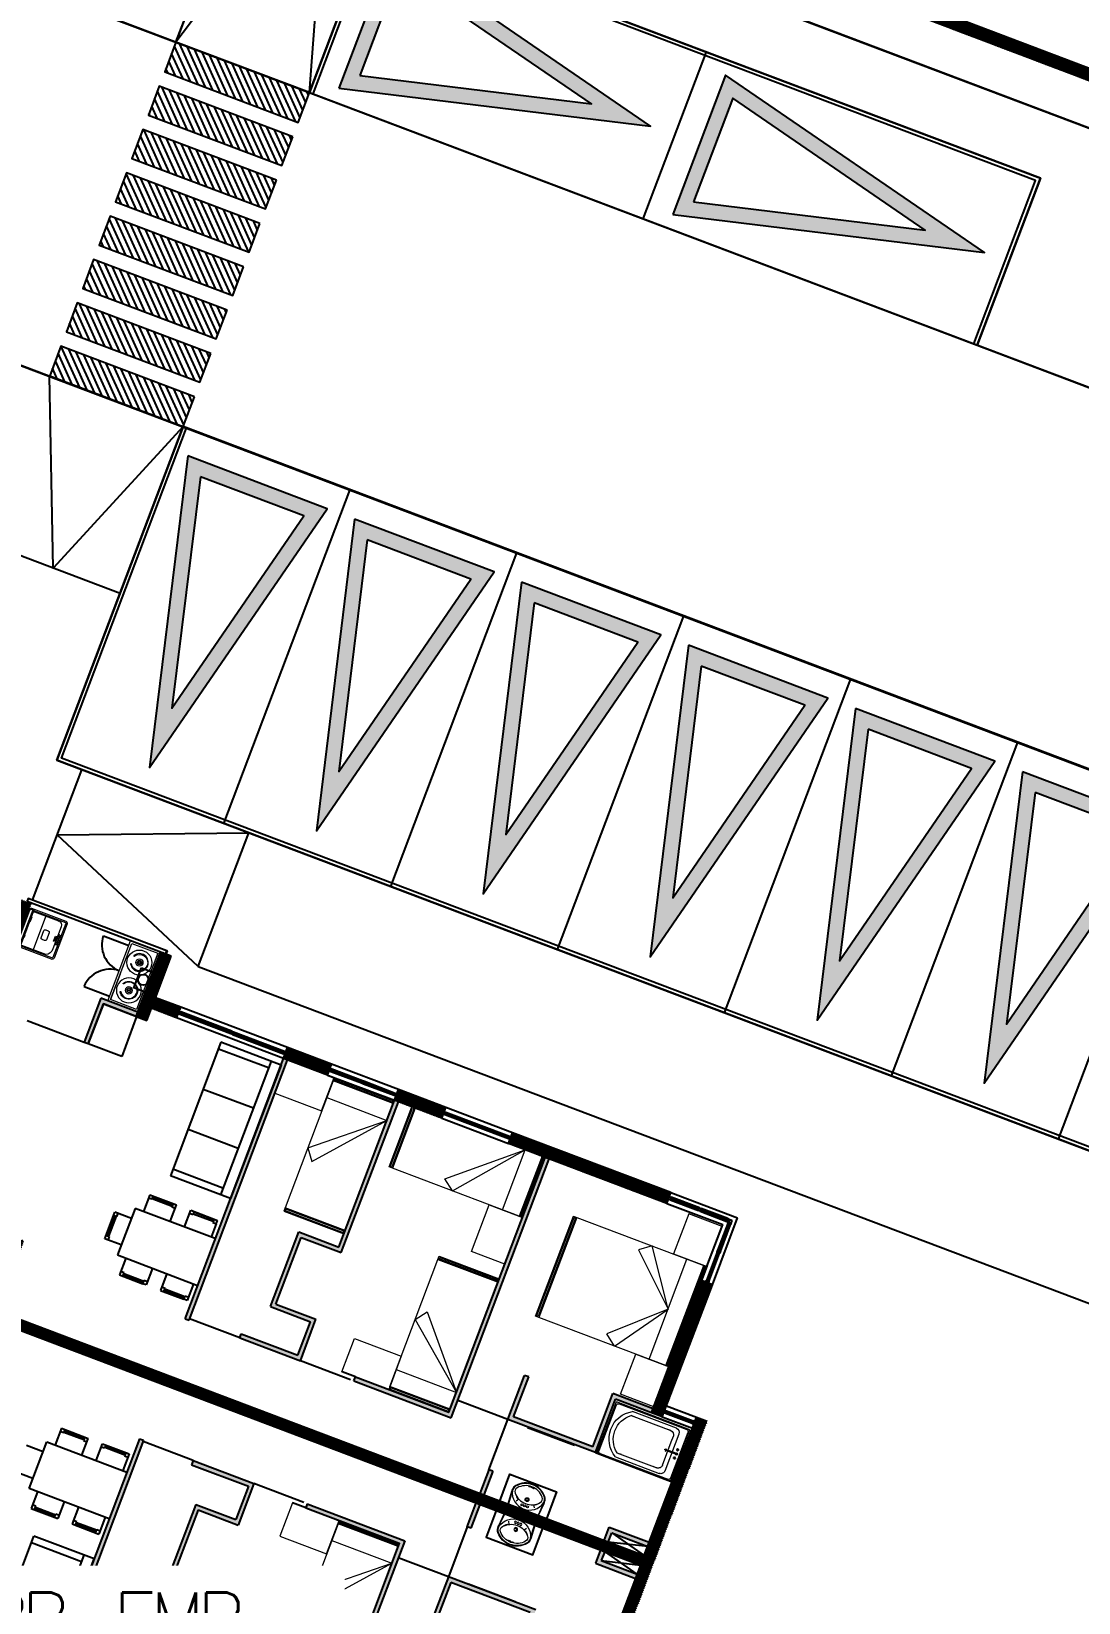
# Model space of a CAD drawing. Extents: x 0 to 346944, y 0 to 6285838.
# Drawn here: x 344181.81 to 344196.48, y 6284415.86 to 6284437.87 of the extents above; entities that cross this region are included whole.
import ezdxf

# ---------------------------------------------------------------- set-up
doc = ezdxf.new("R2010")
doc.units = 0
doc.header["$LTSCALE"] = 5
for name, color, linetype in [('Estacionamientos', 1, 'Continuous'), ('GRILLA', 254, 'Continuous'), ('PLANTA', 6, 'Continuous'), ('PUNTO-DE-INTERES', 254, 'Continuous'), ('TEXTO', 2, 'Continuous')]:
    doc.layers.add(name, color=color, linetype=linetype)
doc.layers.add('Muebles', color=8, linetype='Continuous', lineweight=15)
doc.styles.add('ROMANS', font='romans.shx', dxfattribs={"height": 1})
doc.dimstyles.new('GRILLA X 500', dxfattribs={"dimtxt": 0.5, "dimasz": 1.8, "dimexe": 1.25, "dimexo": 0.625, "dimtad": 0, "dimdec": 0, "dimtxsty": 'ROMANS', "dimblk": 'NONE', "dimcen": 2.5, "dimse1": 1, "dimse2": 1, "dimsd1": 1, "dimsd2": 1, "dimclrd": 256, "dimclrt": 256, "dimadec": 0, "dimazin": 0, "dimtfac": 1, "dimtdec": 0, "dimtmove": 0, "dimatfit": 3, "dimldrblk": 'NONE', "dimfxlon": 1, "dimtfill": 1, "dimlwd": -1, "dimarcsym": 2})
pattern_1 = [(24.0585514, (-1775.1399725, -180.942321), (-0.003883056714, 0.008697556873), [])]
pattern_2 = [(24.0585514, (-1775.139972, -180.94232), (-0.00764381243, 0.01712117495), []), (24.0585514, (-1775.12761, -180.947052), (-0.00764381243, 0.01712117495), [0.009, -0.00375])]

# ---------------------------------------------------------------- blocks, each defined once
blk = doc.blocks.new('Est.')
at = {"layer": 'Estacionamientos'}
h = blk.add_hatch(color=253, dxfattribs=at)
h.dxf.hatch_style = 1
h.paths.add_polyline_path([(3068.161, 1567.474), (3067.117, 1563.201), (3069.205, 1563.201)])
h.paths.add_polyline_path([(3068.936, 1563.411), (3067.385, 1563.411), (3068.161, 1566.586)], flags=16)
at = {"layer": 'Estacionamientos', "color": 8}
for points in [[(3069.205, 1563.201), (3068.161, 1567.474), (3067.117, 1563.201)], [(3068.936, 1563.411), (3068.161, 1566.586), (3067.385, 1563.411)]]:
    blk.add_lwpolyline(points, close=True, dxfattribs=at)
blk = doc.blocks.new('Cama 2 Plaza')
at = {"layer": 'Muebles'}
for p, q in [((171.36, 136.609, -1294.261), (171.345, 136.624, -1294.261)), ((171.38, 136.609, -1294.261), (171.395, 136.624, -1294.261)), ((172.525, 136.624, -1294.261), (172.365, 136.504, -1294.261)), ((172.365, 136.504, -1294.261), (173.045, 135.874, -1294.261)), ((173.045, 135.874, -1294.261), (172.525, 136.624, -1294.261)), ((173.045, 135.124, -1294.261), (173.045, 136.624, -1294.261)), ((173.31, 136.609, -1294.261), (173.295, 136.624, -1294.261)), ((173.33, 136.609, -1294.261), (173.345, 136.624, -1294.261)), ((173.045, 135.874, -1294.261), (172.365, 135.244, -1294.261)), ((172.525, 135.124, -1294.261), (173.045, 135.874, -1294.261)), ((172.525, 135.124, -1294.261), (172.365, 135.244, -1294.261)), ((171.36, 135.139, -1294.261), (171.345, 135.124, -1294.261)), ((171.38, 135.139, -1294.261), (171.395, 135.124, -1294.261)), ((173.31, 135.139, -1294.261), (173.295, 135.124, -1294.261)), ((173.33, 135.139, -1294.261), (173.345, 135.124, -1294.261))]:
    blk.add_line(p, q, dxfattribs=at)
at = {"layer": 'Muebles', "elevation": -1294.261}
for points in [[(172.845, 137.224), (172.845, 136.624), (173.345, 136.624), (173.345, 137.224)], [(171.345, 135.124), (171.345, 136.624), (171.395, 136.624), (171.395, 135.124)], [(171.36, 135.139), (171.36, 136.609), (171.38, 136.609), (171.38, 135.139)], [(171.395, 135.124), (171.395, 136.624), (173.295, 136.624), (173.295, 135.124)], [(173.295, 135.124), (173.295, 136.624), (173.345, 136.624), (173.345, 135.124)], [(173.33, 135.139), (173.33, 136.609), (173.31, 136.609), (173.31, 135.139)], [(172.845, 134.524), (172.845, 135.124), (173.345, 135.124), (173.345, 134.524)]]:
    blk.add_lwpolyline(points, close=True, dxfattribs=at)
blk = doc.blocks.new('tina')
at = {"layer": 'Muebles'}
for p, q in [((170.315, 135.697, 647.13), (171.415, 135.697, 647.13)), ((170.315, 135.697, 647.13), (170.315, 134.927, 647.13)), ((170.327, 134.97, 647.13), (170.327, 135.654, 647.13)), ((170.358, 135.685, 647.13), (171.372, 135.685, 647.13)), ((170.574, 135.651, 647.13), (171.231, 135.651, 647.13)), ((170.574, 135.59, 647.13), (171.17, 135.59, 647.13)), ((170.574, 135.59, 647.13), (170.636, 135.59, 647.13)), ((171.109, 135.59, 647.13), (171.17, 135.59, 647.13)), ((171.293, 135.59, 647.13), (171.293, 135.179, 647.13)), ((171.403, 135.654, 647.13), (171.403, 134.97, 647.13)), ((171.415, 135.697, 647.13), (171.415, 134.927, 647.13)), ((171.231, 135.529, 647.13), (171.231, 135.179, 647.13)), ((171.195, 135.312, 647.13), (171.176, 135.312, 647.13)), ((171.201, 135.318, 647.13), (171.201, 135.337, 647.13)), ((171.201, 135.306, 647.13), (171.201, 135.288, 647.13)), ((171.225, 135.312, 647.13), (171.207, 135.312, 647.13)), ((171.231, 135.179, 647.13), (171.231, 135.095, 647.13)), ((171.361, 135.32, 647.13), (171.239, 135.32, 647.13)), ((171.361, 135.305, 647.13), (171.239, 135.305, 647.13)), ((171.354, 135.312, 647.13), (171.247, 135.312, 647.13)), ((171.293, 135.179, 647.13), (171.293, 135.034, 647.13)), ((170.358, 134.939, 647.13), (171.372, 134.939, 647.13)), ((170.574, 135.034, 647.13), (171.17, 135.034, 647.13)), ((170.636, 135.034, 647.13), (170.574, 135.034, 647.13)), ((171.231, 134.973, 647.13), (170.574, 134.973, 647.13)), ((171.17, 135.034, 647.13), (171.109, 135.034, 647.13)), ((171.415, 134.927, 647.13), (170.315, 134.927, 647.13))]:
    blk.add_line(p, q, dxfattribs=at)
for centre, radius in [((171.354, 135.373, 647.13), 0.00764), ((171.201, 135.312, 647.13), 0.0122), ((171.201, 135.312, 647.13), 0.00611), ((171.354, 135.251, 647.13), 0.00764)]:
    blk.add_circle(centre, radius, dxfattribs=at)
for centre, radius, start, end in [((170.358, 135.654, 647.13), 0.0306, 90, 180), ((170.765, 135.312, 647.13), 0.389, 119.2947, 240.7052), ((170.787, 135.312, 647.13), 0.35, 127.3747, 232.6253), ((171.17, 135.529, 647.13), 0.0611, 360, 90), ((171.231, 135.59, 647.13), 0.0611, 360, 90), ((171.372, 135.654, 647.13), 0.0306, 360, 90), ((171.354, 135.373, 647.13), 0.0153, 170.7931, 189.2069), ((171.339, 135.379, 647.13), 0.00365, 263.5191, 51.4809), ((171.339, 135.367, 647.13), 0.00365, 308.5191, 96.4809), ((171.354, 135.373, 647.13), 0.0153, 125.7931, 144.2069), ((171.348, 135.388, 647.13), 0.00365, 218.5191, 6.4809), ((171.354, 135.373, 647.13), 0.00764, 360, 180), ((171.354, 135.373, 647.13), 0.00764, 180, 360), ((171.354, 135.373, 647.13), 0.0153, 80.7931, 99.2069), ((171.36, 135.388, 647.13), 0.00365, 173.5191, 321.4809), ((171.354, 135.373, 647.13), 0.0153, 35.7931, 54.2069), ((171.368, 135.379, 647.13), 0.00365, 128.5191, 276.4809), ((171.368, 135.367, 647.13), 0.00365, 83.5191, 231.4809), ((171.354, 135.373, 647.13), 0.0153, 350.7931, 9.2069), ((171.239, 135.312, 647.13), 0.00764, 90, 270), ((171.354, 135.251, 647.13), 0.0153, 170.7931, 189.2069), ((171.339, 135.257, 647.13), 0.00365, 263.5191, 51.4809), ((171.339, 135.245, 647.13), 0.00365, 308.5191, 96.4809), ((171.354, 135.373, 647.13), 0.0153, 215.7931, 234.2069), ((171.354, 135.251, 647.13), 0.0153, 125.7931, 144.2069), ((171.354, 135.251, 647.13), 0.0153, 215.7931, 234.2069), ((171.348, 135.359, 647.13), 0.00365, 353.5191, 141.4809), ((171.348, 135.266, 647.13), 0.00365, 218.5191, 6.4809), ((171.348, 135.236, 647.13), 0.00365, 353.5191, 141.4809), ((171.354, 135.251, 647.13), 0.00764, 360, 180), ((171.354, 135.251, 647.13), 0.00764, 180, 360), ((171.361, 135.312, 647.13), 0.0153, 210, 150), ((171.354, 135.373, 647.13), 0.0153, 260.7931, 279.2069), ((171.354, 135.251, 647.13), 0.0153, 80.7931, 99.2069), ((171.354, 135.251, 647.13), 0.0153, 260.7931, 279.2069), ((171.36, 135.359, 647.13), 0.00365, 38.5191, 186.4809), ((171.36, 135.266, 647.13), 0.00365, 173.5191, 321.4809), ((171.36, 135.236, 647.13), 0.00365, 38.5191, 186.4809), ((171.361, 135.312, 647.13), 0.00764, 270, 90), ((171.354, 135.373, 647.13), 0.0153, 305.7931, 324.2069), ((171.354, 135.251, 647.13), 0.0153, 35.7931, 54.2069), ((171.354, 135.251, 647.13), 0.0153, 305.7931, 324.2069), ((171.368, 135.257, 647.13), 0.00365, 128.5191, 276.4809), ((171.368, 135.245, 647.13), 0.00365, 83.5191, 231.4809), ((171.354, 135.251, 647.13), 0.0153, 350.7931, 9.2069), ((170.358, 134.97, 647.13), 0.0306, 180, 270), ((171.17, 135.095, 647.13), 0.0611, 270, 360), ((171.231, 135.034, 647.13), 0.0611, 270, 360), ((171.372, 134.97, 647.13), 0.0306, 270, 360)]:
    blk.add_arc(centre, radius, start, end, dxfattribs=at)
blk = doc.blocks.new('cama')
at = {"layer": 'Muebles'}
for p, q in [((42.8, 33.367), (42.785, 33.352)), ((43.67, 33.387), (43.685, 33.402)), ((43.67, 33.367), (43.685, 33.352)), ((42.785, 32.352), (43.685, 33.102)), ((42.785, 33.102), (43.685, 33.102)), ((42.905, 32.192), (43.685, 33.102)), ((42.785, 32.352), (42.905, 32.192)), ((42.8, 31.437), (42.785, 31.452)), ((42.8, 31.417), (42.785, 31.402))]:
    blk.add_line(p, q, dxfattribs=at)
for points in [[(42.785, 33.402), (42.085, 33.402), (42.085, 32.902), (42.785, 32.902)], [(42.785, 33.402), (43.685, 33.402), (43.685, 33.352), (42.785, 33.352)], [(42.785, 31.452), (43.685, 31.452), (43.685, 33.352), (42.785, 33.352)], [(42.8, 33.387), (43.67, 33.387), (43.67, 33.367), (42.8, 33.367)], [(42.785, 31.402), (43.685, 31.402), (43.685, 31.452), (42.785, 31.452)], [(42.8, 31.417), (43.67, 31.417), (43.67, 31.437), (42.8, 31.437)]]:
    blk.add_lwpolyline(points, close=True, dxfattribs=at)
blk = doc.blocks.new('Lavamanos')
at = {"layer": 'Muebles'}
for p, q in [((170.242, 134.923), (170.254, 135.104)), ((170.366, 134.991), (170.343, 135.029)), ((170.351, 134.982), (170.349, 134.985)), ((170.588, 134.991), (170.61, 135.029)), ((170.603, 134.982), (170.606, 134.985)), ((170.713, 134.926), (170.699, 135.106))]:
    blk.add_line(p, q, dxfattribs=at)
for points in [[(170.253, 135.111, 0.391595), (170.247, 135.105), (170.234, 134.924, 0.10733), (170.243, 134.856, 0.086738), (170.259, 134.828, 0.467235), (170.695, 134.827, 0.082377), (170.711, 134.854, 0.114857), (170.721, 134.926), (170.707, 135.106, 0.390741), (170.702, 135.111)], [(170.452, 134.774, 0.22708), (170.452, 134.774, 0.089204), (170.45, 134.775, 0.046169), (170.448, 134.776, 0.034314), (170.445, 134.776, 0.034314), (170.442, 134.776, 0.046169), (170.44, 134.775, 0.089204), (170.438, 134.774, 0.22708), (170.437, 134.774, 0.22708), (170.438, 134.773, 0.089204), (170.44, 134.772, 0.046169), (170.442, 134.771, 0.034314), (170.445, 134.771, 0.034314), (170.448, 134.771, 0.046169), (170.45, 134.772, 0.089204), (170.452, 134.773, 0.22708)], [(170.473, 134.772, 0.22708), (170.473, 134.773, 0.089204), (170.471, 134.774, 0.046169), (170.469, 134.775, 0.034314), (170.466, 134.775, 0.034314), (170.463, 134.775, 0.046169), (170.46, 134.774, 0.089204), (170.459, 134.773, 0.22708), (170.458, 134.772, 0.22708), (170.459, 134.772, 0.089204), (170.46, 134.771, 0.046169), (170.463, 134.77, 0.034314), (170.466, 134.77, 0.034314), (170.469, 134.77, 0.046169), (170.471, 134.771, 0.089204), (170.473, 134.772, 0.22708)], [(170.482, 134.772, -0.22708), (170.482, 134.773, -0.089204), (170.484, 134.774, -0.046169), (170.486, 134.775, -0.034314), (170.489, 134.775, -0.034314), (170.492, 134.775, -0.046169), (170.494, 134.774, -0.089204), (170.496, 134.773, -0.22708), (170.497, 134.772, -0.22708), (170.496, 134.772, -0.089204), (170.494, 134.771, -0.046169), (170.492, 134.77, -0.034314), (170.489, 134.77, -0.034314), (170.486, 134.77, -0.046169), (170.484, 134.771, -0.089204), (170.482, 134.772, -0.22708)], [(170.503, 134.774, -0.22708), (170.503, 134.774, -0.089204), (170.505, 134.775, -0.046169), (170.507, 134.776, -0.034314), (170.51, 134.776, -0.034314), (170.513, 134.776, -0.046169), (170.515, 134.775, -0.089204), (170.517, 134.774, -0.22708), (170.517, 134.774, -0.22708), (170.517, 134.773, -0.089204), (170.515, 134.772, -0.046169), (170.513, 134.771, -0.034314), (170.51, 134.771, -0.034314), (170.507, 134.771, -0.046169), (170.505, 134.772, -0.089204), (170.503, 134.773, -0.22708)]]:
    blk.add_lwpolyline(points, format="xyb", close=True, dxfattribs=at)
for centre, radius in [((170.435, 135.049), 0.014), ((170.477, 134.957), 0.0264), ((170.477, 134.957), 0.0176), ((170.477, 135.049), 0.014), ((170.517, 135.049), 0.014)]:
    blk.add_circle(centre, radius, dxfattribs=at)
for centre, radius, start, end in [((170.477, 134.854), 0.243, 13.9054, 164.7627), ((170.471, 134.812), 0.216, 126.477, 148.1246), ((170.477, 134.771), 0.246, 40.2287, 139.7712), ((170.345, 134.982), 0.0048, 36.1745, 123.3515), ((170.609, 134.982), 0.0048, 56.6485, 143.8254), ((170.483, 134.812), 0.216, 32.4481, 53.5229), ((170.393, 134.911), 0.152, 175.5403, 198.6441), ((170.34, 134.893), 0.096, 198.6441, 220.3296), ((170.477, 135.01), 0.276, 220.3296, 319.6161), ((170.336, 134.89), 0.0608, 139.7712, 220.2287), ((170.477, 135.01), 0.246, 220.2287, 319.7712), ((170.619, 134.89), 0.0608, 319.7712, 40.2287), ((170.615, 134.893), 0.096, 319.6161, 340.2142), ((170.562, 134.912), 0.152, 340.2142, 5.0936)]:
    blk.add_arc(centre, radius, start, end, dxfattribs=at)
blk = doc.blocks.new('GAS')
at = {"layer": 'Muebles', "elevation": -597.625}
blk.add_lwpolyline([(38.252, 33.9, 1), (38.243, 33.905, -3.596996), (38.243, 34.024, 1), (38.252, 34.029, 3.596996)], format="xyb", close=True, dxfattribs=at)
at = {"layer": 'Muebles'}
for radius in [0.175, 0.05, 0.03]:
    blk.add_circle((38.145, 33.964, -597.625), radius, dxfattribs=at)
blk = doc.blocks.new('nicho gas')
at = {"layer": 'Muebles'}
for q in [(38.343, 34.153), (38.343, 33.313)]:
    blk.add_line((38.343, 33.773), q, dxfattribs=at)
for points in [[(37.923, 34.183), (38.373, 34.183), (38.373, 33.283), (37.923, 33.283)], [(37.953, 34.153), (38.343, 34.153), (38.343, 33.313), (37.953, 33.313)]]:
    blk.add_lwpolyline(points, close=True, dxfattribs=at)
for centre in [(38.148, 33.941), (38.148, 33.525)]:
    blk.add_circle(centre, 0.012, dxfattribs=at)
at = {"layer": 'Muebles', "xscale": -1, "rotation": 180}
blk.add_blockref('GAS', (0.003, 67.906, 597.625), dxfattribs=at)
at = {"layer": 'Muebles'}
blk.add_blockref('GAS', (0.003, -0.439, 597.625), dxfattribs=at)
blk = doc.blocks.new('lavadora')
at = {"layer": 'Muebles'}
for p, q in [((3364.26, 1647.809), (3364.26, 1647.296)), ((3364.279, 1647.809), (3364.279, 1647.613)), ((3364.802, 1647.838), (3364.289, 1647.838)), ((3364.764, 1647.819), (3364.289, 1647.819)), ((3364.745, 1647.805), (3364.384, 1647.805)), ((3364.573, 1647.306), (3364.573, 1647.8)), ((3364.759, 1647.724), (3364.759, 1647.79)), ((3364.764, 1647.838), (3364.764, 1647.268)), ((3364.778, 1647.824), (3364.764, 1647.838)), ((3364.778, 1647.824), (3364.778, 1647.282)), ((3364.797, 1647.824), (3364.778, 1647.824)), ((3364.797, 1647.824), (3364.802, 1647.838)), ((3364.816, 1647.805), (3364.83, 1647.809)), ((3364.816, 1647.301), (3364.816, 1647.805)), ((3364.83, 1647.296), (3364.83, 1647.809)), ((3364.272, 1647.589), (3364.272, 1647.517)), ((3364.315, 1647.622), (3364.315, 1647.484)), ((3364.322, 1647.743), (3364.322, 1647.41)), ((3364.336, 1647.591), (3364.336, 1647.515)), ((3364.35, 1647.591), (3364.336, 1647.591)), ((3364.35, 1647.515), (3364.35, 1647.591)), ((3364.45, 1647.605), (3364.45, 1647.5)), ((3364.509, 1647.626), (3364.471, 1647.626)), ((3364.53, 1647.5), (3364.53, 1647.605)), ((3364.754, 1647.724), (3364.754, 1647.648)), ((3364.764, 1647.724), (3364.754, 1647.724)), ((3364.754, 1647.648), (3364.764, 1647.648)), ((3364.759, 1647.458), (3364.759, 1647.648)), ((3364.764, 1647.648), (3364.764, 1647.724)), ((3364.279, 1647.493), (3364.279, 1647.296)), ((3364.336, 1647.515), (3364.35, 1647.515)), ((3364.471, 1647.48), (3364.509, 1647.48)), ((3364.754, 1647.429), (3364.754, 1647.458)), ((3364.754, 1647.458), (3364.764, 1647.458)), ((3364.764, 1647.429), (3364.754, 1647.429)), ((3364.759, 1647.315), (3364.759, 1647.429)), ((3364.764, 1647.458), (3364.764, 1647.429)), ((3364.289, 1647.287), (3364.764, 1647.287)), ((3364.289, 1647.268), (3364.802, 1647.268)), ((3364.384, 1647.301), (3364.745, 1647.301)), ((3364.778, 1647.282), (3364.764, 1647.268)), ((3364.778, 1647.282), (3364.797, 1647.282)), ((3364.797, 1647.282), (3364.802, 1647.268)), ((3364.816, 1647.301), (3364.83, 1647.296))]:
    blk.add_line(p, q, dxfattribs=at)
for centre in [(3364.293, 1647.6), (3364.293, 1647.576), (3364.293, 1647.553), (3364.293, 1647.529), (3364.293, 1647.505)]:
    blk.add_circle(centre, 0.00713, dxfattribs=at)
for centre, radius, start, end in [((3364.289, 1647.809), 0.0285, 90, 180), ((3364.289, 1647.809), 0.0095, 90, 180), ((3364.384, 1647.743), 0.0618, 90, 180), ((3364.745, 1647.79), 0.0143, 0, 90), ((3364.797, 1647.805), 0.019, 0, 90), ((3364.802, 1647.809), 0.0285, 0, 90), ((3364.312, 1647.589), 0.0408, 98.2132, 180), ((3364.308, 1647.622), 0.0076, 0, 98.2132), ((3364.471, 1647.605), 0.0209, 90, 180), ((3364.509, 1647.605), 0.0209, 0, 90), ((3364.312, 1647.517), 0.0408, 180, 261.7868), ((3364.308, 1647.484), 0.0076, 261.7868, 0), ((3364.439, 1647.405), 0.118, 177.3205, 241.7298), ((3364.471, 1647.5), 0.0209, 180, 270), ((3364.509, 1647.5), 0.0209, 270, 0), ((3364.289, 1647.296), 0.0285, 180, 270), ((3364.289, 1647.296), 0.0095, 180, 270), ((3364.745, 1647.315), 0.0143, 270, 0), ((3364.797, 1647.301), 0.019, 270, 0), ((3364.802, 1647.296), 0.0285, 270, 0)]:
    blk.add_arc(centre, radius, start, end, dxfattribs=at)
blk = doc.blocks.new('PLANTA 2')
at = {"layer": 'PUNTO-DE-INTERES'}
h = blk.add_hatch(dxfattribs=at)
h.set_pattern_fill('LINE', color=256, scale=0.003, angle=204.0586)
h.set_pattern_definition([(204.0585514, (1753.263857, 180.027828), (0.003883056714, -0.008697556873), [])])
h.paths.add_polyline_path([(-2.528, 0.447), (-1.707, 2.593), (-0.905, 2.287), (-0.93, 2.222), (-1.666, 2.503), (-2.463, 0.422)])
h.paths.add_polyline_path([(-1.485, 0.047), (-1.373, 0.338), (-1.196, 0.27), (-1.168, 0.345), (-1.345, 0.413), (-1.313, 0.497), (-1.387, 0.525), (-1.559, 0.076)])
h.paths.add_polyline_path([(-0.449, -0.016), (-0.141, -0.134), (-0.112, -0.059), (-0.421, 0.059)])
h.paths.add_polyline_path([(0.326, -0.312), (0.658, -0.439), (0.686, -0.365), (0.355, -0.238)])
h.paths.add_polyline_path([(1.124, -0.618), (2.231, -1.042), (2.26, -0.967), (1.153, -0.543)])
h.paths.add_polyline_path([(2.877, -0.753), (2.802, -0.725), (3.156, 0.2), (3.231, 0.172)])
h.paths.add_polyline_path([(-0.795, 2.771), (3.869, 0.986), (3.487, -0.012), (3.412, 0.017), (3.782, 0.982), (-0.742, 2.714), (-0.745, 2.707), (-0.81, 2.732)])
h = blk.add_hatch(dxfattribs=at)
h.set_pattern_fill('LINE', color=256, scale=0.0125, angle=294.0586)
h.set_pattern_definition([(294.0585514, (-1819.261313, -94.770306), (0.0362398203, 0.016179403), [])])
h.paths.add_polyline_path([(-4.059, -3.226), (-4.993, -2.869), (-5.072, -3.077), (-4.138, -3.434)])
h.paths.add_polyline_path([(-3.943, -2.923), (-4.877, -2.566), (-4.954, -2.768), (-4.02, -3.125)])
h.paths.add_polyline_path([(-3.827, -2.62), (-4.761, -2.263), (-4.838, -2.465), (-3.904, -2.822)])
h.paths.add_polyline_path([(-3.711, -2.317), (-4.645, -1.96), (-4.722, -2.162), (-3.788, -2.519)])
h.paths.add_polyline_path([(-3.595, -2.014), (-4.529, -1.657), (-4.606, -1.859), (-3.672, -2.216)])
h.paths.add_polyline_path([(-3.479, -1.711), (-4.413, -1.354), (-4.49, -1.556), (-3.556, -1.913)])
h.paths.add_polyline_path([(-3.363, -1.408), (-4.297, -1.051), (-4.374, -1.253), (-3.44, -1.61)])
h.paths.add_polyline_path([(-3.245, -1.099), (-4.179, -0.742), (-4.258, -0.95), (-3.324, -1.307)])
h = blk.add_hatch(dxfattribs=at)
h.set_pattern_fill('LINE', color=256, scale=0.003, angle=384.0586)
h.set_pattern_definition(pattern_1)
h.paths.add_polyline_path([(-5.28, -6.745), (-6.102, -8.892), (-5.301, -9.198), (-5.276, -9.133), (-6.011, -8.851), (-5.215, -6.77)])
h.paths.add_polyline_path([(-4.237, -7.144), (-4.348, -7.435), (-4.171, -7.502), (-4.2, -7.577), (-4.376, -7.509), (-4.409, -7.594), (-4.483, -7.565), (-4.311, -7.116)])
h.paths.add_polyline_path([(-3.424, -7.788), (-3.116, -7.906), (-3.144, -7.981), (-3.452, -7.863)])
h.paths.add_polyline_path([(-2.649, -8.085), (-2.317, -8.212), (-2.346, -8.287), (-2.677, -8.16)])
h.paths.add_polyline_path([(-1.85, -8.391), (-0.743, -8.814), (-0.772, -8.889), (-1.879, -8.465)])
h.paths.add_polyline_path([(-0.455, -9.46), (-0.53, -9.431), (-0.884, -10.356), (-0.809, -10.385)])
h.paths.add_polyline_path([(-5.542, -9.633), (-0.878, -11.418), (-0.496, -10.419), (-0.57, -10.391), (-0.94, -11.356), (-5.464, -9.625), (-5.461, -9.618), (-5.527, -9.593)])
h = blk.add_hatch(dxfattribs=at)
h.set_pattern_fill('JIS_STN_2.5', color=256, scale=0.0075, angle=339.0586)
h.set_pattern_definition(pattern_2)
h.paths.add_polyline_path([(-5.422, -7.31), (-5.305, -7.355), (-5.376, -7.542), (-5.493, -7.497), (-5.482, -7.468), (-5.394, -7.501), (-5.345, -7.373), (-5.433, -7.339)])
h.paths.add_polyline_path([(-4.82, -7.755), (-4.713, -7.477), (-4.483, -7.565), (-4.472, -7.536), (-4.731, -7.437), (-4.849, -7.744)])
h.paths.add_polyline_path([(-4.121, -9.695), (-4.149, -9.684), (-3.452, -7.863), (-3.424, -7.874)])
h.paths.add_polyline_path([(-3.767, -9.819), (-3.342, -9.982), (-3.232, -9.692), (-3.512, -9.585), (-3.333, -9.118), (-3.053, -9.225), (-2.649, -8.17), (-2.677, -8.16), (-3.07, -9.187), (-3.35, -9.079), (-3.55, -9.602), (-3.27, -9.71), (-3.36, -9.943), (-3.757, -9.791)])
h.paths.add_polyline_path([(-1.594, -8.574), (-2.287, -10.386), (-2.969, -10.125), (-2.958, -10.097), (-2.304, -10.347), (-1.622, -8.564)])
h.paths.add_polyline_path([(-0.873, -10.327), (-1.154, -10.219), (-1.297, -10.593), (-1.851, -10.381), (-1.744, -10.101), (-1.772, -10.09), (-1.891, -10.399), (-1.279, -10.633), (-1.136, -10.26), (-0.884, -10.356)])
h.paths.add_polyline_path([(-1.191, -11.26), (-1.166, -11.196), (-0.915, -11.292), (-0.904, -11.263), (-1.184, -11.156), (-1.22, -11.249)])
h.paths.add_polyline_path([(-1.997, -10.76), (-2.025, -10.75), (-2.089, -10.917), (-2.061, -10.927)])
h = blk.add_hatch(dxfattribs=at)
h.set_pattern_fill('LINE', color=256, scale=0.003, angle=384.0586)
h.set_pattern_definition(pattern_1)
h.paths.add_polyline_path([(-7.275, -11.957), (-6.453, -9.811), (-5.652, -10.117), (-5.677, -10.183), (-6.413, -9.901), (-7.21, -11.982)])
h.paths.add_polyline_path([(-6.232, -12.357), (-6.12, -12.066), (-5.943, -12.134), (-5.915, -12.059), (-6.092, -11.991), (-6.06, -11.907), (-6.134, -11.879), (-6.306, -12.328)])
h.paths.add_polyline_path([(-5.196, -12.42), (-4.888, -12.538), (-4.859, -12.463), (-5.168, -12.345)])
h.paths.add_polyline_path([(-4.421, -12.716), (-4.089, -12.843), (-4.061, -12.769), (-4.392, -12.642)])
h.paths.add_polyline_path([(-3.622, -13.022), (-2.516, -13.446), (-2.487, -13.371), (-3.594, -12.947)])
h.paths.add_polyline_path([(-1.87, -13.157), (-1.945, -13.129), (-1.591, -12.204), (-1.516, -12.232)])
h.paths.add_polyline_path([(-5.542, -9.633), (-0.878, -11.418), (-1.26, -12.416), (-1.335, -12.387), (-0.965, -11.422), (-5.489, -9.69), (-5.491, -9.697), (-5.557, -9.672)])
h = blk.add_hatch(dxfattribs=at)
h.set_pattern_fill('JIS_STN_2.5', color=256, scale=0.0075, angle=339.0586)
h.set_pattern_definition(pattern_2)
h.paths.add_polyline_path([(-7.003, -11.442), (-6.886, -11.487), (-6.815, -11.3), (-6.931, -11.255), (-6.943, -11.284), (-6.855, -11.318), (-6.904, -11.446), (-6.992, -11.413)])
h.paths.add_polyline_path([(-6.258, -11.513), (-6.364, -11.791), (-6.134, -11.879), (-6.145, -11.908), (-6.404, -11.809), (-6.287, -11.502)])
h.paths.add_polyline_path([(-4.443, -10.535), (-4.471, -10.524), (-5.168, -12.345), (-5.14, -12.356)])
h.paths.add_polyline_path([(-4.096, -10.678), (-3.671, -10.841), (-3.782, -11.131), (-4.062, -11.023), (-4.241, -11.49), (-3.961, -11.598), (-4.364, -12.653), (-4.392, -12.642), (-3.999, -11.615), (-4.28, -11.508), (-4.079, -10.985), (-3.799, -11.092), (-3.71, -10.858), (-4.107, -10.707)])
h.paths.add_polyline_path([(-3.309, -13.056), (-2.616, -11.245), (-3.298, -10.984), (-3.308, -11.012), (-2.655, -11.262), (-3.337, -13.046)])
h.paths.add_polyline_path([(-1.602, -12.233), (-1.883, -12.125), (-1.74, -11.752), (-2.295, -11.539), (-2.402, -11.82), (-2.43, -11.809), (-2.312, -11.5), (-1.7, -11.734), (-1.843, -12.107), (-1.591, -12.204)])
h.paths.add_polyline_path([(-1.216, -11.326), (-1.241, -11.39), (-0.99, -11.486), (-1.001, -11.515), (-1.281, -11.408), (-1.245, -11.314)])
h.paths.add_polyline_path([(-2.15, -11.16), (-2.178, -11.149), (-2.114, -10.982), (-2.086, -10.993)])
for p, q in [((-4.179, -0.742), (-3.571, 0.846)), ((-3.245, -1.099), (-2.637, 0.488)), ((1.872, -1.719), (-2.798, 0.068)), ((2.26, -0.967), (1.153, -0.543)), ((2.231, -1.042), (1.124, -0.618)), ((-4.585, -4.602), (-5.519, -4.244)), ((-5.032, -5.769), (4.307, -9.343)), ((-5.207, -6.749), (-4.857, -5.836)), ((-4.047, -7.217), (-3.69, -6.283)), ((-4.711, -7), (-4.534, -7.068)), ((-4.483, -7.565), (-4.311, -7.116)), ((-4.348, -7.435), (-4.237, -7.144)), ((-4.237, -7.144), (-4.311, -7.116)), ((-4.047, -7.217), (5.398, -10.831)), ((-4.847, -7.355), (-4.67, -7.423)), ((-4.731, -7.437), (-4.849, -7.744)), ((-4.713, -7.477), (-4.82, -7.755)), ((-4.472, -7.536), (-4.731, -7.437)), ((-4.483, -7.565), (-4.713, -7.477)), ((-4.171, -7.502), (-4.348, -7.435)), ((-5.246, -7.592), (-4.849, -7.744)), ((-4.483, -7.565), (-4.409, -7.594)), ((-4.409, -7.594), (-4.376, -7.509)), ((-4.2, -7.577), (-4.376, -7.509)), ((-4.2, -7.577), (-4.171, -7.502)), ((-3.452, -7.863), (-4.2, -7.577)), ((-3.424, -7.788), (-4.171, -7.502)), ((-3.814, -7.671), (-3.821, -7.69)), ((-3.802, -7.676), (-3.809, -7.694)), ((-4.849, -7.744), (-4.82, -7.755)), ((-3.891, -7.749), (-4.248, -8.683)), ((-3.558, -7.93), (-3.908, -7.796)), ((-3.47, -7.91), (-3.891, -7.749)), ((-3.452, -7.863), (-3.424, -7.788)), ((-3.116, -7.906), (-3.424, -7.788)), ((-4.149, -9.684), (-3.452, -7.863)), ((-4.121, -9.695), (-3.424, -7.874)), ((-3.54, -7.883), (-3.898, -8.817)), ((-3.47, -7.91), (-3.828, -8.844)), ((-3.144, -7.981), (-3.452, -7.863)), ((-3.144, -7.981), (-3.116, -7.906)), ((-2.649, -8.085), (-3.116, -7.906)), ((-3.144, -7.981), (-2.677, -8.16)), ((-4.016, -8.076), (-3.665, -8.21)), ((-2.677, -8.16), (-2.649, -8.085)), ((-2.317, -8.212), (-2.649, -8.085)), ((-3.07, -9.187), (-2.677, -8.16)), ((-3.053, -9.225), (-2.649, -8.17)), ((-2.346, -8.287), (-2.677, -8.16)), ((-2.346, -8.287), (-2.317, -8.212)), ((-1.85, -8.391), (-2.317, -8.212)), ((-4.123, -8.356), (-3.773, -8.49)), ((-2.346, -8.287), (-1.879, -8.465)), ((-1.879, -8.465), (-1.85, -8.391)), ((-0.772, -8.889), (-1.879, -8.465)), ((-0.743, -8.814), (-1.85, -8.391)), ((-2.304, -10.347), (-1.622, -8.564)), ((-2.287, -10.386), (-1.594, -8.574)), ((-3.828, -8.844), (-4.248, -8.683)), ((-3.88, -8.77), (-4.23, -8.636)), ((-4.495, -8.91), (-4.62, -9.236)), ((-3.935, -9.124), (-4.495, -8.91)), ((-4.393, -8.815), (-4.437, -8.932)), ((-4.378, -8.847), (-4.402, -8.838)), ((-4.393, -8.815), (-4.206, -8.886)), ((-4.369, -8.824), (-4.378, -8.847)), ((-4.376, -8.841), (-4.236, -8.895)), ((-4.372, -8.83), (-4.232, -8.883)), ((-4.251, -9.003), (-4.206, -8.886)), ((-4.229, -8.877), (-4.238, -8.901)), ((-4.238, -8.901), (-4.215, -8.91)), ((-0.772, -8.889), (-0.743, -8.814)), ((-0.772, -8.889), (-0.38, -9.039)), ((-0.742, -8.846), (-0.749, -8.865)), ((-0.743, -8.814), (-0.276, -8.993)), ((-4.71, -9.122), (-4.639, -8.935)), ((-4.642, -8.96), (-4.695, -9.101)), ((-4.63, -8.965), (-4.684, -9.105)), ((-4.648, -8.958), (-4.624, -8.967)), ((-4.522, -8.98), (-4.639, -8.935)), ((-4.624, -8.967), (-4.615, -8.944)), ((-4.15, -9.041), (-4.106, -8.925)), ((-4.091, -8.957), (-4.115, -8.948)), ((-4.106, -8.925), (-3.919, -8.996)), ((-4.082, -8.934), (-4.091, -8.957)), ((-3.949, -9.005), (-4.089, -8.951)), ((-3.945, -8.993), (-4.085, -8.939)), ((-3.928, -9.02), (-3.964, -9.113)), ((-3.942, -8.987), (-3.951, -9.011)), ((-3.951, -9.011), (-3.928, -9.02)), ((-3.928, -9.02), (-3.919, -8.996)), ((-0.532, -8.927), (-0.539, -8.945)), ((-0.455, -9.46), (-0.276, -8.993)), ((-0.345, -8.998), (-0.315, -9.01)), ((-4.594, -9.166), (-4.71, -9.122)), ((-4.701, -9.098), (-4.678, -9.107)), ((-4.678, -9.107), (-4.687, -9.131)), ((-3.55, -9.602), (-3.35, -9.079)), ((-3.512, -9.585), (-3.333, -9.118)), ((-3.35, -9.079), (-3.07, -9.187)), ((-3.333, -9.118), (-3.053, -9.225)), ((-0.53, -9.431), (-0.38, -9.039)), ((-0.327, -9.04), (-0.345, -9.033)), ((-4.62, -9.236), (-4.06, -9.451)), ((-0.403, -9.239), (-0.421, -9.232)), ((-4.563, -9.259), (-4.607, -9.375)), ((-4.575, -9.361), (-4.598, -9.352)), ((-4.376, -9.33), (-4.42, -9.447)), ((-4.607, -9.375), (-4.444, -9.438)), ((-4.584, -9.384), (-4.575, -9.361)), ((-4.582, -9.378), (-4.442, -9.432)), ((-4.577, -9.367), (-4.437, -9.42)), ((-4.444, -9.438), (-4.435, -9.414)), ((-4.42, -9.447), (-4.444, -9.438)), ((-4.435, -9.414), (-4.411, -9.423)), ((-4.276, -9.368), (-4.32, -9.485)), ((-4.288, -9.471), (-4.311, -9.462)), ((-4.089, -9.44), (-4.133, -9.557)), ((-0.884, -10.356), (-0.53, -9.431)), ((-0.809, -10.385), (-0.455, -9.46)), ((-0.455, -9.46), (-0.53, -9.431)), ((-4.32, -9.485), (-4.157, -9.548)), ((-4.297, -9.494), (-4.288, -9.471)), ((-4.155, -9.542), (-4.295, -9.488)), ((-4.15, -9.53), (-4.29, -9.476)), ((-4.157, -9.548), (-4.148, -9.524)), ((-4.133, -9.557), (-4.157, -9.548)), ((-4.148, -9.524), (-4.125, -9.533)), ((-5.464, -9.625), (-0.94, -11.356)), ((-4.149, -9.684), (-4.121, -9.695)), ((-3.55, -9.602), (-3.27, -9.71)), ((-3.512, -9.585), (-3.232, -9.692)), ((-5.489, -9.69), (-0.965, -11.422)), ((-3.767, -9.819), (-4.118, -9.685)), ((-3.767, -9.819), (-3.757, -9.791)), ((-3.757, -9.791), (-3.36, -9.943)), ((-3.36, -9.943), (-3.27, -9.71)), ((-3.342, -9.982), (-3.232, -9.692)), ((-3.767, -9.819), (-3.342, -9.982)), ((-2.992, -10.116), (-3.342, -9.982)), ((-2.969, -10.125), (-2.958, -10.097)), ((-2.969, -10.125), (-2.287, -10.386)), ((-2.958, -10.097), (-2.304, -10.347)), ((-1.891, -10.399), (-1.772, -10.09)), ((-1.851, -10.381), (-1.744, -10.101)), ((-1.744, -10.101), (-1.772, -10.09)), ((-1.297, -10.593), (-1.154, -10.219)), ((-0.873, -10.327), (-1.154, -10.219)), ((-1.891, -10.399), (-2.241, -10.265)), ((-1.279, -10.633), (-1.136, -10.26)), ((-0.884, -10.356), (-1.136, -10.26)), ((-0.57, -10.391), (-0.78, -10.31)), ((-5.018, -10.448), (-5.063, -10.565)), ((-5.018, -10.448), (-4.831, -10.52)), ((-2.025, -10.75), (-1.891, -10.399)), ((-1.279, -10.633), (-1.891, -10.399)), ((-1.297, -10.593), (-1.851, -10.381)), ((-0.94, -11.356), (-0.57, -10.391)), ((-0.809, -10.385), (-0.884, -10.356)), ((-0.809, -10.385), (-0.599, -10.465)), ((-0.496, -10.419), (-0.57, -10.391)), ((-5.245, -10.87), (-5.12, -10.543)), ((-4.471, -10.524), (-5.168, -12.345)), ((-4.443, -10.535), (-5.14, -12.356)), ((-5.12, -10.543), (-4.56, -10.757)), ((-5.003, -10.481), (-5.027, -10.472)), ((-4.995, -10.457), (-5.003, -10.481)), ((-5.001, -10.475), (-4.861, -10.528)), ((-4.997, -10.463), (-4.857, -10.517)), ((-4.876, -10.637), (-4.831, -10.52)), ((-4.854, -10.511), (-4.863, -10.534)), ((-4.863, -10.534), (-4.84, -10.543)), ((-4.776, -10.675), (-4.731, -10.558)), ((-4.731, -10.558), (-4.544, -10.63)), ((-4.471, -10.524), (-4.443, -10.535)), ((-4.096, -10.678), (-4.446, -10.544)), ((-5.147, -10.613), (-5.264, -10.568)), ((-4.717, -10.59), (-4.74, -10.582)), ((-4.708, -10.567), (-4.717, -10.59)), ((-4.574, -10.638), (-4.714, -10.585)), ((-4.57, -10.627), (-4.71, -10.573)), ((-4.544, -10.63), (-4.589, -10.746)), ((-4.567, -10.621), (-4.576, -10.644)), ((-4.576, -10.644), (-4.553, -10.653)), ((-5.219, -10.8), (-5.335, -10.755)), ((-4.096, -10.678), (-4.107, -10.707)), ((-4.107, -10.707), (-3.71, -10.858)), ((-4.096, -10.678), (-3.671, -10.841)), ((-2.025, -10.75), (-2.089, -10.917)), ((-1.997, -10.76), (-2.061, -10.927)), ((-1.997, -10.76), (-2.025, -10.75)), ((-4.685, -11.084), (-5.245, -10.87)), ((-5.188, -10.892), (-5.232, -11.009)), ((-3.71, -10.858), (-3.799, -11.092)), ((-3.671, -10.841), (-3.782, -11.131)), ((-3.321, -10.975), (-3.671, -10.841)), ((-5.2, -10.994), (-5.223, -10.985)), ((-5.209, -11.018), (-5.2, -10.994)), ((-5.202, -11), (-5.062, -11.054)), ((-5.001, -10.963), (-5.046, -11.08)), ((-4.901, -11.002), (-4.945, -11.119)), ((-4.079, -10.985), (-4.28, -11.508)), ((-4.079, -10.985), (-3.799, -11.092)), ((-3.298, -10.984), (-3.308, -11.012)), ((-3.298, -10.984), (-2.616, -11.245)), ((-2.178, -11.149), (-2.114, -10.982)), ((-2.15, -11.16), (-2.086, -10.993)), ((-5.232, -11.009), (-5.046, -11.08)), ((-5.207, -11.012), (-5.067, -11.065)), ((-5.069, -11.071), (-5.06, -11.048)), ((-5.06, -11.048), (-5.037, -11.057)), ((-4.913, -11.104), (-4.936, -11.095)), ((-4.922, -11.127), (-4.913, -11.104)), ((-4.775, -11.164), (-4.915, -11.11)), ((-4.714, -11.073), (-4.759, -11.19)), ((-4.062, -11.023), (-4.241, -11.49)), ((-4.062, -11.023), (-3.782, -11.131)), ((-3.308, -11.012), (-2.655, -11.262)), ((-5.57, -12.138), (-5.213, -11.204)), ((-4.792, -11.364), (-5.213, -11.204)), ((-4.945, -11.119), (-4.759, -11.19)), ((-4.78, -11.175), (-4.92, -11.122)), ((-4.782, -11.181), (-4.773, -11.158)), ((-4.773, -11.158), (-4.75, -11.167)), ((-2.178, -11.149), (-2.312, -11.5)), ((-2.15, -11.16), (-2.178, -11.149)), ((-1.22, -11.249), (-1.184, -11.156)), ((-1.191, -11.26), (-1.166, -11.196)), ((-1.184, -11.156), (-0.904, -11.263)), ((-1.166, -11.196), (-0.915, -11.292)), ((-1.166, -11.196), (-0.94, -11.356)), ((-4.88, -11.384), (-5.23, -11.25)), ((-2.655, -11.262), (-3.337, -13.046)), ((-2.616, -11.245), (-3.309, -13.056)), ((-1.245, -11.314), (-1.281, -11.408)), ((-1.216, -11.326), (-1.241, -11.39)), ((-0.99, -11.486), (-1.216, -11.326)), ((-0.915, -11.292), (-1.191, -11.26)), ((-5.22, -12.272), (-4.862, -11.338)), ((-5.15, -12.298), (-4.792, -11.364)), ((-2.312, -11.5), (-2.662, -11.365)), ((-0.965, -11.422), (-1.335, -12.387)), ((-1.281, -11.408), (-1.001, -11.515)), ((-1.241, -11.39), (-0.99, -11.486)), ((-1.241, -11.39), (-0.965, -11.422)), ((-5.338, -11.531), (-4.987, -11.665)), ((-4.28, -11.508), (-3.999, -11.615)), ((-4.241, -11.49), (-3.961, -11.598)), ((-2.312, -11.5), (-2.43, -11.809)), ((-2.295, -11.539), (-2.402, -11.82)), ((-1.7, -11.734), (-2.312, -11.5)), ((-1.74, -11.752), (-2.295, -11.539)), ((-3.999, -11.615), (-4.392, -12.642)), ((-3.961, -11.598), (-4.364, -12.653))]:
    blk.add_line(p, q, dxfattribs=at)
at = {"layer": 'PUNTO-DE-INTERES', "ltscale": 13}
for p, q in [((-2.958, -10.097), (-3.051, -10.061)), ((-1.753, -10.455), (-1.426, -10.58)), ((-3.308, -11.012), (-3.402, -10.976)), ((-2.172, -11.55), (-1.845, -11.675))]:
    blk.add_line(p, q, dxfattribs=at)
at = {"layer": 'PUNTO-DE-INTERES', "ltscale": 30}
blk.add_line((-1.279, -10.633), (-0.742, -10.839), dxfattribs=at)
at = {"layer": 'PUNTO-DE-INTERES'}
for points in [[(2.587, -1.511), (-1.522, 0.062)], [(-5.048, -0.409), (-3.245, -1.099), (-2.798, 0.068), (1.872, -1.719), (1.425, -2.886), (2.563, -3.322)], [(-3.245, -1.099), (-3.104, 0.667), (-4.179, -0.742)], [(3.202, 0.097), (2.698, -1.22), (-1.373, 0.338), (-1.485, 0.047), (2.587, -1.511), (2.698, -1.22)], [(1.425, -2.886), (1.872, -1.719), (-2.798, 0.068), (-3.245, -1.099)], [(-2.798, 0.068), (-3.245, -1.099), (1.425, -2.886)], [(1.401, -2.877), (1.839, -1.733), (-2.784, 0.036), (-3.222, -1.108)], [(-0.91, -1.993), (-0.463, -0.825)], [(1.425, -2.886), (1.872, -1.719)], [(-4.139, -3.435), (-5.052, -4.423), (-5.073, -3.078)], [(5.201, -7.008), (-4.138, -3.434), (-5.032, -5.769)], [(5.715, -7.205), (4.821, -9.54), (-5.032, -5.769), (-4.139, -3.435)], [(5.691, -7.196), (4.807, -9.507), (-5, -5.755), (-4.115, -3.444)], [(-3.865, -6.216), (-2.971, -3.881)], [(-2.697, -6.663), (-1.804, -4.328)], [(-1.53, -7.109), (-0.636, -4.774)], [(-0.362, -7.556), (0.531, -5.221)], [(0.805, -8.003), (1.699, -5.668)], [(1.973, -8.45), (2.866, -6.115)], [(-4.047, -7.217), (-5.032, -6.292), (-3.69, -6.283)], [(-4.288, -7.098), (-4.265, -7.106), (-4.274, -7.13), (-4.297, -7.121), (-4.296, -7.119), (-4.275, -7.127), (-4.268, -7.108), (-4.289, -7.1), (-4.288, -7.098)], [(-3.821, -7.69), (-4.177, -7.554), (-4.17, -7.535)], [(-4.174, -7.544), (-3.817, -7.681)], [(-3.814, -7.671), (-4.17, -7.535)], [(-3.809, -7.694), (-3.453, -7.831), (-3.446, -7.812)], [(-3.45, -7.821), (-3.806, -7.685)], [(-3.802, -7.676), (-3.446, -7.812)], [(-2.899, -8.021), (-2.906, -8.04), (-3.122, -7.958), (-3.115, -7.939)], [(-2.902, -8.031), (-3.118, -7.948)], [(-3.115, -7.939), (-2.899, -8.021)], [(-2.671, -8.109), (-2.678, -8.127), (-2.894, -8.045), (-2.887, -8.026)], [(-2.887, -8.026), (-2.671, -8.109)], [(-2.675, -8.118), (-2.891, -8.035)], [(-2.1, -8.327), (-2.107, -8.346), (-2.323, -8.263), (-2.316, -8.244)], [(-2.104, -8.336), (-2.32, -8.254)], [(-2.316, -8.244), (-2.1, -8.327)], [(-1.872, -8.414), (-1.88, -8.433), (-2.096, -8.35), (-2.088, -8.332)], [(-1.876, -8.424), (-2.092, -8.341)], [(-2.088, -8.332), (-1.872, -8.414)], [(-0.749, -8.865), (-0.551, -8.941), (-0.544, -8.922)], [(-0.547, -8.932), (-0.746, -8.856)], [(-0.544, -8.922), (-0.742, -8.846)], [(-0.539, -8.945), (-0.352, -9.017), (-0.345, -8.998)], [(-0.349, -9.008), (-0.536, -8.936)], [(-0.345, -8.998), (-0.532, -8.927)], [(-0.322, -9.029), (-0.352, -9.017), (-0.345, -8.998)], [(-0.334, -9.003), (-0.341, -9.021)], [(-0.322, -9.029), (-0.315, -9.01)], [(-0.345, -9.033), (-0.417, -9.22), (-0.398, -9.227)], [(-0.407, -9.224), (-0.336, -9.037)], [(-0.398, -9.227), (-0.327, -9.04)], [(-0.421, -9.232), (-0.497, -9.43), (-0.479, -9.437)], [(-0.488, -9.434), (-0.412, -9.235)], [(-0.479, -9.437), (-0.403, -9.239)], [(-0.593, -10.414), (-0.6, -10.433), (-0.787, -10.361), (-0.78, -10.343)], [(-0.78, -10.343), (-0.593, -10.414)], [(-0.596, -10.424), (-0.783, -10.352)]]:
    blk.add_lwpolyline(points, dxfattribs=at)
for points in [[(14.217, 1.442), (11.854, 2.258), (9.472, -4.811, -0.45019), (8.117, -5.449), (-22.837, 6.397), (-23.035, 5.883), (-23.011, 5.874), (-23.711, 4.054), (10.664, -9.101)], [(14.218, 1.444), (11.855, 2.26), (9.472, -4.81, -0.45019), (8.117, -5.448), (-22.837, 6.398), (-23.034, 5.885), (-23.011, 5.876), (-23.71, 4.056), (10.665, -9.099)]]:
    blk.add_lwpolyline(points, format="xyb", close=True, dxfattribs=at)
for points in [[(-2.637, 0.488), (-3.571, 0.846), (-4.179, -0.742), (-3.245, -1.099)], [(-3.245, -1.099), (-4.179, -0.742), (-4.258, -0.95), (-3.324, -1.307)], [(-3.363, -1.408), (-4.297, -1.051), (-4.374, -1.253), (-3.44, -1.61)], [(-3.479, -1.711), (-4.413, -1.354), (-4.49, -1.556), (-3.556, -1.913)], [(-3.595, -2.014), (-4.529, -1.657), (-4.606, -1.859), (-3.672, -2.216)], [(-3.711, -2.317), (-4.645, -1.96), (-4.722, -2.162), (-3.788, -2.519)], [(-3.827, -2.62), (-4.761, -2.263), (-4.838, -2.465), (-3.904, -2.822)], [(-3.943, -2.923), (-4.877, -2.566), (-4.954, -2.768), (-4.02, -3.125)], [(-4.059, -3.226), (-4.993, -2.869), (-5.072, -3.077), (-4.138, -3.434)], [(-5.244, -6.756), (-4.275, -7.127), (-4.268, -7.108), (-5.237, -6.737)], [(-4.444, -7.225), (-4.365, -7.256), (-4.419, -7.396), (-4.498, -7.365)], [(-4.182, -7.53), (-4.17, -7.535), (-4.177, -7.554), (-4.189, -7.549)], [(-3.814, -7.671), (-3.802, -7.676), (-3.809, -7.694), (-3.821, -7.69)], [(-3.446, -7.812), (-3.434, -7.816), (-3.442, -7.835), (-3.453, -7.831)], [(-3.126, -7.934), (-3.115, -7.939), (-3.122, -7.958), (-3.133, -7.953)], [(-2.899, -8.021), (-2.887, -8.026), (-2.894, -8.045), (-2.906, -8.04)], [(-2.671, -8.109), (-2.659, -8.113), (-2.666, -8.132), (-2.678, -8.127)], [(-2.328, -8.24), (-2.316, -8.244), (-2.323, -8.263), (-2.335, -8.259)], [(-2.1, -8.327), (-2.088, -8.332), (-2.096, -8.35), (-2.107, -8.346)], [(-1.872, -8.414), (-1.861, -8.419), (-1.868, -8.437), (-1.88, -8.433)], [(-0.754, -8.842), (-0.742, -8.846), (-0.749, -8.865), (-0.761, -8.861)], [(-0.544, -8.922), (-0.532, -8.927), (-0.539, -8.945), (-0.551, -8.941)], [(-0.322, -9.029), (-0.327, -9.04), (-0.345, -9.033), (-0.341, -9.021)], [(-0.398, -9.227), (-0.403, -9.239), (-0.421, -9.232), (-0.417, -9.22)], [(-0.479, -9.437), (-0.483, -9.449), (-0.502, -9.442), (-0.497, -9.43)], [(-0.791, -10.338), (-0.78, -10.343), (-0.787, -10.361), (-0.798, -10.357)], [(-0.6, -10.433), (-0.588, -10.437), (-0.581, -10.419), (-0.593, -10.414)]]:
    blk.add_lwpolyline(points, close=True, dxfattribs=at)
at = {"layer": 'PUNTO-DE-INTERES', "ltscale": 30}
for points in [[(-4.586, -7.845), (-4.82, -7.756), (-4.713, -7.477), (-4.48, -7.566)], [(-1.623, -11.095), (-1.95, -10.97), (-1.878, -10.783), (-1.551, -10.908)], [(-1.648, -11.16), (-1.975, -11.035), (-2.046, -11.222), (-1.719, -11.347)]]:
    blk.add_lwpolyline(points, close=True, dxfattribs=at)
at = {"layer": 'PUNTO-DE-INTERES'}
blk.add_circle((-4.432, -7.31), 0.0375, dxfattribs=at)
for centre, start, end in [((-4.524, -7.063), 161.2332, 246.8839), ((-4.666, -7.432), 71.2332, 156.8839)]:
    blk.add_arc(centre, 0.198, start, end, dxfattribs=at)
for name, p, xscale, yscale, zscale, rotation in [('Cama 2 Plaza', (-53.767, 93.955, 647.13), -0.5, 0.5, 0.5, 159.058551410992), ('Est.', (-184.523, 1711.523), 0.4999999999999999, 0.4999999999999999, 0.4999999999999999, 249.0585514109921), ('Est.', (-182.188, 1710.629), 0.4999999999999999, 0.4999999999999999, 0.4999999999999999, 249.0585514109921), ('Est.', (1708.484, 177.844), 0.5, 0.5, 0.5, 159.058551410992), ('Est.', (1709.651, 177.397), 0.5, 0.5, 0.5, 159.058551410992), ('Est.', (1710.818, 176.951), 0.5, 0.5, 0.5, 159.058551410992), ('Est.', (1711.986, 176.504), 0.5, 0.5, 0.5, 159.058551410992), ('Est.', (1713.153, 176.057), 0.5, 0.5, 0.5, 159.058551410992), ('Est.', (1714.321, 175.61), 0.5, 0.5, 0.5, 159.058551410992), ('lavadora', (1271.579, -1377.614), -0.5, 0.5, 0.5, 339.058551410992), ('nicho gas', (19.346, 1.65), 0.5, 0.5, 0.5, 159.0585514109921), ('cama', (-29.046, -15.951), 0.5, 0.5, 0.5, 339.058551410992), ('cama', (-25.026, -22.994), -0.4999999999999999, 0.5, 0.5, 249.0585514109921), ('Cama 2 Plaza', (-105.855, -42.155, 647.13), 0.5, 0.5, 0.5, 339.058551410992), ('cama', (-16.735, 13.057), -0.5, 0.5, 0.5, 159.058551410992), ('tina', (-56.55, 83.165, -323.565), -0.5, 0.5, 0.5, 159.058551410992), ('Lavamanos', (101.967, 21.595), 0.5, 0.5, 0.5, 159.0585514109921), ('cama', (-29.023, -19.053), 0.5, 0.5, 0.5, 339.058551410992), ('Lavamanos', (53.652, -104.656), -0.5, 0.5, 0.5, 339.058551410992), ('cama', (-18.823, 10.763), -0.5, 0.5, 0.5, 159.058551410992)]:
    blk.add_blockref(name, p, dxfattribs=dict(at, xscale=xscale, yscale=yscale, zscale=zscale, rotation=rotation))
blk = doc.blocks.new('PLANTA')
at = {"layer": 'PLANTA', "xscale": 2, "yscale": 2, "zscale": 2, "rotation": 0.2194448801566033}
blk.add_blockref('PLANTA 2', (31.606, -31.592), dxfattribs=at)
blk = doc.blocks.new('*D119')
at = {"layer": 'Defpoints', "color": 0, "ltscale": 0.5, "transparency": 16777216}
for p in [(344297.865, 6284457.293), (344300, 6284395.5), (0, 0)]:
    blk.add_point(p, dxfattribs=at)
at = {"layer": 'GRILLA', "ltscale": 0.5, "transparency": 16777216, "insert": (344297.865, 6284461.728), "char_height": 1, "attachment_point": 5, "rotation": 90, "style": 'ROMANS', "bg_fill": 3, "box_fill_scale": 1.1, "bg_fill_color": 256, "bg_fill_true_color": 13158600, "bg_fill_transparency": 0}
blk.add_mtext('X-344300', dxfattribs=at)
blk = doc.blocks.new('_None')

msp = doc.modelspace()

# ---------------------------------------------------------------- block references
at = {"layer": 'PLANTA'}
msp.add_blockref('PLANTA', (344160.577, 6284470.825), dxfattribs=at)

# ---------------------------------------------------------------- next in the draw order: texts
at = {"layer": 'TEXTO', "insert": (344180.6, 6284411.497), "char_height": 0.75, "attachment_point": 7, "style": 'ROMANS', "bg_fill": 3, "box_fill_scale": 1.5, "bg_fill_color": 256, "bg_fill_true_color": 13158600, "bg_fill_transparency": 0}
msp.add_mtext('{\\T0.8;ARR. EMP.\\PACOM. TIPO\\PA-100\\PPROY. CLTE.}', dxfattribs=at)

# ---------------------------------------------------------------- next in the draw order: dimensions: what is measured, and where the dimension line sits
at = {"layer": 'GRILLA', "ltscale": 0.5}
dim = msp.add_ordinate_dim(feature_location=(344300, 6284395.5), offset=(-2.135, 61.793), dtype=1, origin=(0, 0), dimstyle='GRILLA X 500', override={"dimpost": 'X-<>', "dimsah": 1}, dxfattribs=at)
dim.commit()
dim.dimension.update_dxf_attribs({"geometry": '*D119', "text_midpoint": (344297.865, 6284461.728)})

doc.saveas('drawing.dxf')
